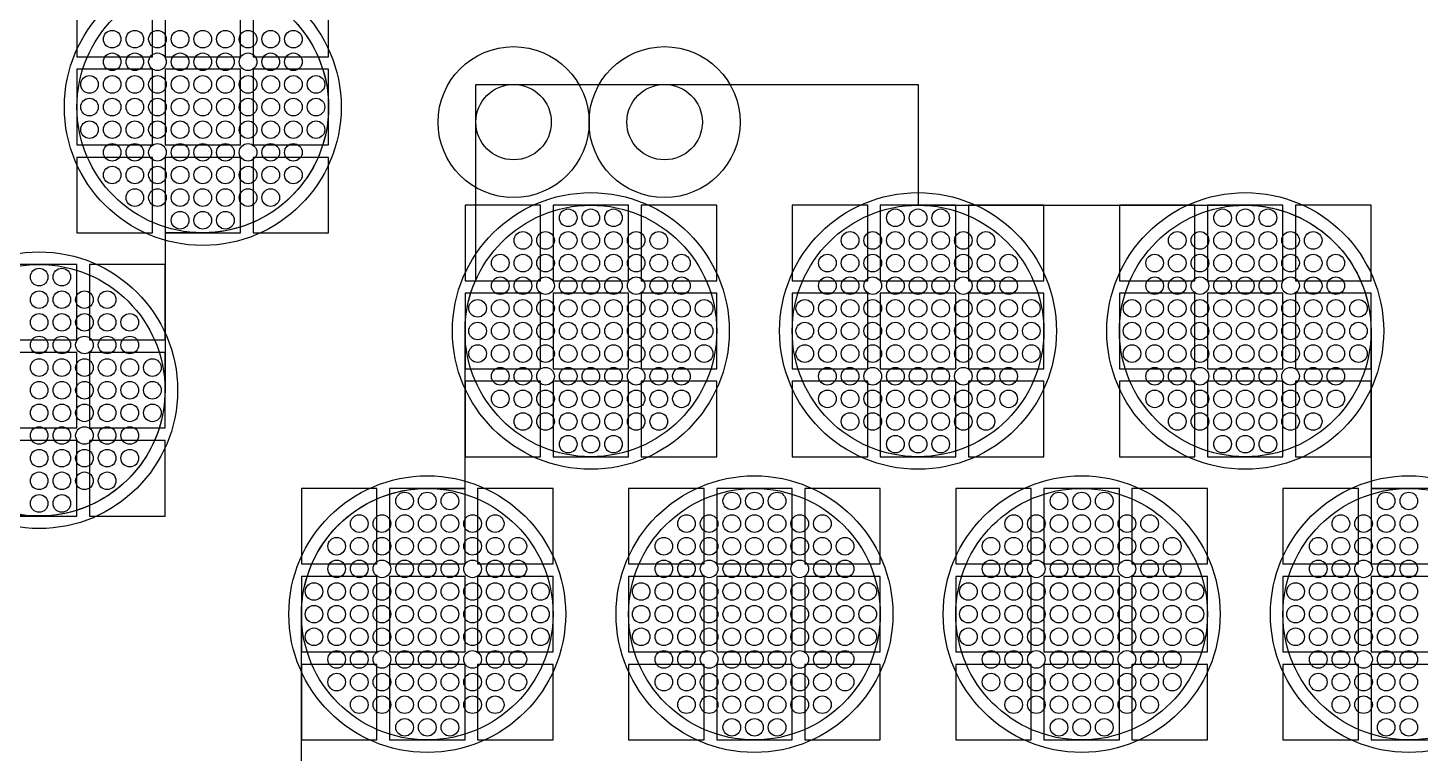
# Model space of a CAD drawing. Extents: x -49 to 54, y -38 to 38.
# Drawn here: x 20.95 to 26.48, y 2.14 to 5.03 of the extents above; entities that cross this region are included whole.
import ezdxf

# ---------------------------------------------------------------- set-up
doc = ezdxf.new("R2010")
doc.units = 0
for name, color, linetype in [('ADHESIVE_VIA_OPENINGS', 30, 'CONTINUOUS'), ('BACK_LAYER', 5, 'CONTINUOUS'), ('COND_LAYER_LOWER_ELECTRODE', 6, 'CONTINUOUS'), ('CONDUCTIVE_LAYER_BACK_LAYER', 2, 'CONTINUOUS'), ('EMITTER', 3, 'CONTINUOUS'), ('LOWER_ELECTRODE', 1, 'CONTINUOUS'), ('SUBSTRATE_VIA', 4, 'CONTINUOUS')]:
    doc.layers.add(name, color=color, linetype=linetype)

msp = doc.modelspace()

# ---------------------------------------------------------------- linework, layer by layer
at = {"layer": 'ADHESIVE_VIA_OPENINGS'}
for centre in [(22.8814, 4.6529), (23.4814, 4.6529)]:
    msp.add_circle(centre, 0.3, dxfattribs=at)
at = {"layer": 'BACK_LAYER'}
for points in [[(21.1465, 4.9128), (21.4465, 4.9128), (21.4465, 5.2128), (21.1465, 5.2128)], [(21.4965, 4.9128), (21.7965, 4.9128), (21.7965, 5.2128), (21.4965, 5.2128)], [(21.8465, 4.9128), (22.1465, 4.9128), (22.1465, 5.2128), (21.8465, 5.2128)], [(21.1465, 4.5628), (21.4465, 4.5628), (21.4465, 4.8628), (21.1465, 4.8628)], [(21.4965, 4.5628), (21.7965, 4.5628), (21.7965, 4.8628), (21.4965, 4.8628)], [(21.8465, 4.5628), (22.1465, 4.5628), (22.1465, 4.8628), (21.8465, 4.8628)], [(21.1465, 4.2128), (21.4465, 4.2128), (21.4465, 4.5128), (21.1465, 4.5128)], [(21.4965, 4.2128), (21.7965, 4.2128), (21.7965, 4.5128), (21.4965, 4.5128)], [(21.8465, 4.2128), (22.1465, 4.2128), (22.1465, 4.5128), (21.8465, 4.5128)], [(22.6884, 4.0226), (22.9884, 4.0226), (22.9884, 4.3226), (22.6884, 4.3226)], [(23.0384, 4.0226), (23.3384, 4.0226), (23.3384, 4.3226), (23.0384, 4.3226)], [(23.3884, 4.0226), (23.6884, 4.0226), (23.6884, 4.3226), (23.3884, 4.3226)], [(23.9884, 4.0226), (24.2884, 4.0226), (24.2884, 4.3226), (23.9884, 4.3226)], [(24.3384, 4.0226), (24.6384, 4.0226), (24.6384, 4.3226), (24.3384, 4.3226)], [(24.6884, 4.0226), (24.9884, 4.0226), (24.9884, 4.3226), (24.6884, 4.3226)], [(25.2884, 4.0226), (25.5884, 4.0226), (25.5884, 4.3226), (25.2884, 4.3226)], [(25.6384, 4.0226), (25.9384, 4.0226), (25.9384, 4.3226), (25.6384, 4.3226)], [(25.9884, 4.0226), (26.2884, 4.0226), (26.2884, 4.3226), (25.9884, 4.3226)], [(20.8465, 3.787), (21.1465, 3.787), (21.1465, 4.087), (20.8465, 4.087)], [(21.1965, 3.787), (21.4965, 3.787), (21.4965, 4.087), (21.1965, 4.087)], [(22.6884, 3.6726), (22.9884, 3.6726), (22.9884, 3.9726), (22.6884, 3.9726)], [(23.0384, 3.6726), (23.3384, 3.6726), (23.3384, 3.9726), (23.0384, 3.9726)], [(23.3884, 3.6726), (23.6884, 3.6726), (23.6884, 3.9726), (23.3884, 3.9726)], [(23.9884, 3.6726), (24.2884, 3.6726), (24.2884, 3.9726), (23.9884, 3.9726)], [(24.3384, 3.6726), (24.6384, 3.6726), (24.6384, 3.9726), (24.3384, 3.9726)], [(24.6884, 3.6726), (24.9884, 3.6726), (24.9884, 3.9726), (24.6884, 3.9726)], [(25.2884, 3.6726), (25.5884, 3.6726), (25.5884, 3.9726), (25.2884, 3.9726)], [(25.6384, 3.6726), (25.9384, 3.6726), (25.9384, 3.9726), (25.6384, 3.9726)], [(25.9884, 3.6726), (26.2884, 3.6726), (26.2884, 3.9726), (25.9884, 3.9726)], [(20.8465, 3.437), (21.1465, 3.437), (21.1465, 3.737), (20.8465, 3.737)], [(21.1965, 3.437), (21.4965, 3.437), (21.4965, 3.737), (21.1965, 3.737)], [(22.6884, 3.3226), (22.9884, 3.3226), (22.9884, 3.6226), (22.6884, 3.6226)], [(23.0384, 3.3226), (23.3384, 3.3226), (23.3384, 3.6226), (23.0384, 3.6226)], [(23.3884, 3.3226), (23.6884, 3.3226), (23.6884, 3.6226), (23.3884, 3.6226)], [(23.9884, 3.3226), (24.2884, 3.3226), (24.2884, 3.6226), (23.9884, 3.6226)], [(24.3384, 3.3226), (24.6384, 3.3226), (24.6384, 3.6226), (24.3384, 3.6226)], [(24.6884, 3.3226), (24.9884, 3.3226), (24.9884, 3.6226), (24.6884, 3.6226)], [(25.2884, 3.3226), (25.5884, 3.3226), (25.5884, 3.6226), (25.2884, 3.6226)], [(25.6384, 3.3226), (25.9384, 3.3226), (25.9384, 3.6226), (25.6384, 3.6226)], [(25.9884, 3.3226), (26.2884, 3.3226), (26.2884, 3.6226), (25.9884, 3.6226)], [(20.8465, 3.087), (21.1465, 3.087), (21.1465, 3.387), (20.8465, 3.387)], [(21.1965, 3.087), (21.4965, 3.087), (21.4965, 3.387), (21.1965, 3.387)], [(22.0384, 2.8968), (22.3384, 2.8968), (22.3384, 3.1968), (22.0384, 3.1968)], [(22.3884, 2.8968), (22.6884, 2.8968), (22.6884, 3.1968), (22.3884, 3.1968)], [(22.7384, 2.8968), (23.0384, 2.8968), (23.0384, 3.1968), (22.7384, 3.1968)], [(23.3384, 2.8968), (23.6384, 2.8968), (23.6384, 3.1968), (23.3384, 3.1968)], [(23.6884, 2.8968), (23.9884, 2.8968), (23.9884, 3.1968), (23.6884, 3.1968)], [(24.0384, 2.8968), (24.3384, 2.8968), (24.3384, 3.1968), (24.0384, 3.1968)], [(24.6384, 2.8968), (24.9384, 2.8968), (24.9384, 3.1968), (24.6384, 3.1968)], [(24.9884, 2.8968), (25.2884, 2.8968), (25.2884, 3.1968), (24.9884, 3.1968)], [(25.3384, 2.8968), (25.6384, 2.8968), (25.6384, 3.1968), (25.3384, 3.1968)], [(25.9384, 2.8968), (26.2384, 2.8968), (26.2384, 3.1968), (25.9384, 3.1968)], [(26.2884, 2.8968), (26.5884, 2.8968), (26.5884, 3.1968), (26.2884, 3.1968)], [(22.0384, 2.5468), (22.3384, 2.5468), (22.3384, 2.8468), (22.0384, 2.8468)], [(22.3884, 2.5468), (22.6884, 2.5468), (22.6884, 2.8468), (22.3884, 2.8468)], [(22.7384, 2.5468), (23.0384, 2.5468), (23.0384, 2.8468), (22.7384, 2.8468)], [(23.3384, 2.5468), (23.6384, 2.5468), (23.6384, 2.8468), (23.3384, 2.8468)], [(23.6884, 2.5468), (23.9884, 2.5468), (23.9884, 2.8468), (23.6884, 2.8468)], [(24.0384, 2.5468), (24.3384, 2.5468), (24.3384, 2.8468), (24.0384, 2.8468)], [(24.6384, 2.5468), (24.9384, 2.5468), (24.9384, 2.8468), (24.6384, 2.8468)], [(24.9884, 2.5468), (25.2884, 2.5468), (25.2884, 2.8468), (24.9884, 2.8468)], [(25.3384, 2.5468), (25.6384, 2.5468), (25.6384, 2.8468), (25.3384, 2.8468)], [(25.9384, 2.5468), (26.2384, 2.5468), (26.2384, 2.8468), (25.9384, 2.8468)], [(26.2884, 2.5468), (26.5884, 2.5468), (26.5884, 2.8468), (26.2884, 2.8468)], [(22.0384, 2.1968), (22.3384, 2.1968), (22.3384, 2.4968), (22.0384, 2.4968)], [(22.3884, 2.1968), (22.6884, 2.1968), (22.6884, 2.4968), (22.3884, 2.4968)], [(22.7384, 2.1968), (23.0384, 2.1968), (23.0384, 2.4968), (22.7384, 2.4968)], [(23.3384, 2.1968), (23.6384, 2.1968), (23.6384, 2.4968), (23.3384, 2.4968)], [(23.6884, 2.1968), (23.9884, 2.1968), (23.9884, 2.4968), (23.6884, 2.4968)], [(24.0384, 2.1968), (24.3384, 2.1968), (24.3384, 2.4968), (24.0384, 2.4968)], [(24.6384, 2.1968), (24.9384, 2.1968), (24.9384, 2.4968), (24.6384, 2.4968)], [(24.9884, 2.1968), (25.2884, 2.1968), (25.2884, 2.4968), (24.9884, 2.4968)], [(25.3384, 2.1968), (25.6384, 2.1968), (25.6384, 2.4968), (25.3384, 2.4968)], [(25.9384, 2.1968), (26.2384, 2.1968), (26.2384, 2.4968), (25.9384, 2.4968)], [(26.2884, 2.1968), (26.5884, 2.1968), (26.5884, 2.4968), (26.2884, 2.4968)]]:
    msp.add_lwpolyline(points, close=True, dxfattribs=at)
at = {"layer": 'COND_LAYER_LOWER_ELECTRODE'}
for centre in [(21.6465, 4.7128), (23.1884, 3.8226), (24.4884, 3.8226), (25.7884, 3.8226), (20.9965, 3.587), (22.5384, 2.6968), (23.8384, 2.6968), (25.1384, 2.6968), (26.4384, 2.6968)]:
    msp.add_circle(centre, 0.55, dxfattribs=at)
at = {"layer": 'CONDUCTIVE_LAYER_BACK_LAYER'}
for points in [[(22.0238, 5.0409), (22.0365, 5.0256), (22.0487, 5.0099), (22.0602, 4.9937), (22.071, 4.977), (22.0812, 4.9599), (22.0906, 4.9424), (22.0994, 4.9246), (22.1075, 4.9064), (22.1148, 4.8879), (22.1214, 4.8692), (22.1273, 4.8502), (22.1323, 4.831), (22.1367, 4.8116), (22.1402, 4.792), (22.143, 4.7723), (22.1449, 4.7525), (22.1461, 4.7327), (22.1465, 4.7128), (22.1461, 4.6929), (22.1449, 4.6731), (22.143, 4.6533), (22.1402, 4.6336), (22.1367, 4.614), (22.1323, 4.5946), (22.1273, 4.5754), (22.1214, 4.5564), (22.1148, 4.5376), (22.1075, 4.5192), (22.0994, 4.501), (22.0906, 4.4831), (22.0812, 4.4657), (22.071, 4.4486), (22.0602, 4.4319), (22.0487, 4.4157), (22.0365, 4.3999), (22.0238, 4.3847), (22.0104, 4.3699), (21.9965, 4.3557), (21.9821, 4.3421), (21.9671, 4.3291), (21.9515, 4.3166), (21.9356, 4.3048), (21.9191, 4.2936), (21.9022, 4.2831), (21.8849, 4.2733), (21.8673, 4.2642), (21.8493, 4.2557), (21.8309, 4.248), (21.8123, 4.2411), (21.7934, 4.2349), (21.7743, 4.2294), (21.755, 4.2247), (21.7355, 4.2208), (21.7159, 4.2176), (21.6961, 4.2153), (21.6763, 4.2137), (21.6564, 4.2129), (21.4965, 4.2129), (21.4965, 3.587), (21.4961, 3.5671), (21.4949, 3.5472), (21.493, 3.5274), (21.4902, 3.5078), (21.4867, 3.4882), (21.4823, 3.4688), (21.4773, 3.4496), (21.4714, 3.4306), (21.4648, 3.4118), (21.4575, 3.3933), (21.4494, 3.3751), (21.4406, 3.3573), (21.4312, 3.3398), (21.421, 3.3227), (21.4102, 3.3061), (21.3987, 3.2899), (21.3865, 3.2741), (21.3738, 3.2588), (21.3604, 3.2441), (21.3465, 3.2299), (21.3321, 3.2163), (21.3171, 3.2032), (21.3015, 3.1908), (21.2856, 3.179), (21.2691, 3.1678), (21.2522, 3.1573), (21.2349, 3.1475), (21.2173, 3.1383), (21.1993, 3.1299), (21.1809, 3.1222), (21.1623, 3.1152), (21.1434, 3.109), (21.1243, 3.1036), (21.105, 3.0989), (21.0855, 3.0949), (21.0659, 3.0918), (21.0461, 3.0894), (21.0263, 3.0878), (21.0064, 3.0871), (20.8465, 3.0871)], [(22.0384, 2.0708), (22.0384, 2.6968), (22.0388, 2.7166), (22.0399, 2.7365), (22.0419, 2.7563), (22.0447, 2.776), (22.0482, 2.7955), (22.0525, 2.8149), (22.0576, 2.8342), (22.0635, 2.8532), (22.07, 2.8719), (22.0774, 2.8904), (22.0854, 2.9086), (22.0942, 2.9264), (22.1037, 2.9439), (22.1139, 2.961), (22.1247, 2.9776), (22.1362, 2.9939), (22.1483, 3.0096), (22.1611, 3.0249), (22.1744, 3.0396), (22.1883, 3.0538), (22.2028, 3.0674), (22.2178, 3.0805), (22.2333, 3.0929), (22.2493, 3.1047), (22.2658, 3.1159), (22.2826, 3.1264), (22.2999, 3.1362), (22.3176, 3.1454), (22.3356, 3.1538), (22.3539, 3.1615), (22.3726, 3.1685), (22.3914, 3.1747), (22.4106, 3.1802), (22.4299, 3.1849), (22.4494, 3.1888), (22.469, 3.1919), (22.4887, 3.1943), (22.5086, 3.1959), (22.5284, 3.1967), (22.6884, 3.1967), (22.6884, 3.8226), (22.6888, 3.8425), (22.6899, 3.8623), (22.6919, 3.8821), (22.6947, 3.9018), (22.6982, 3.9214), (22.7025, 3.9408), (22.7076, 3.96), (22.7135, 3.979), (22.72, 3.9978), (22.7274, 4.0162), (22.7314, 4.0254), (22.7314, 4.8029), (24.4884, 4.8029), (24.4884, 4.3225), (25.7983, 4.3225), (25.8182, 4.3217), (25.838, 4.3201), (25.8577, 4.3178), (25.8774, 4.3146), (25.8969, 4.3107), (25.9162, 4.306), (25.9353, 4.3005), (25.9542, 4.2943), (25.9728, 4.2873), (25.9911, 4.2796), (26.0091, 4.2712), (26.0268, 4.2621), (26.0441, 4.2523), (26.061, 4.2417), (26.0774, 4.2306), (26.0934, 4.2188), (26.1089, 4.2063), (26.1239, 4.1933), (26.1384, 4.1796), (26.1523, 4.1654), (26.1656, 4.1507), (26.1784, 4.1354), (26.1905, 4.1197), (26.202, 4.1035), (26.2129, 4.0868), (26.223, 4.0697), (26.2325, 4.0522), (26.2413, 4.0344), (26.2493, 4.0162), (26.2567, 3.9978), (26.2633, 3.979), (26.2691, 3.96), (26.2742, 3.9408), (26.2785, 3.9214), (26.2821, 3.9018), (26.2848, 3.8821), (26.2868, 3.8623), (26.288, 3.8425), (26.2884, 3.8226), (26.2884, 3.1967), (26.4483, 3.1967), (26.4682, 3.1959), (26.488, 3.1943)]]:
    msp.add_lwpolyline(points, dxfattribs=at)
at = {"layer": 'EMITTER'}
for centre in [(21.6465, 4.7128), (23.1884, 3.8226), (24.4884, 3.8226), (25.7884, 3.8226), (20.9965, 3.587), (22.5384, 2.6968), (23.8384, 2.6968), (25.1384, 2.6968), (26.4384, 2.6968)]:
    msp.add_circle(centre, 0.5, dxfattribs=at)
at = {"layer": 'LOWER_ELECTRODE'}
for centre in [(21.2865, 4.9828), (21.3765, 4.9828), (21.4665, 4.9828), (21.5565, 4.9828), (21.6465, 4.9828), (21.7365, 4.9828), (21.8265, 4.9828), (21.9165, 4.9828), (22.0065, 4.9828), (21.2865, 4.8928), (21.3765, 4.8928), (21.4665, 4.8928), (21.5565, 4.8928), (21.6465, 4.8928), (21.7365, 4.8928), (21.8265, 4.8928), (21.9165, 4.8928), (22.0065, 4.8928), (21.1965, 4.8028), (21.2865, 4.8028), (21.3765, 4.8028), (21.4665, 4.8028), (21.5565, 4.8028), (21.6465, 4.8028), (21.7365, 4.8028), (21.8265, 4.8028), (21.9165, 4.8028), (22.0065, 4.8028), (22.0965, 4.8028), (21.1965, 4.7128), (21.2865, 4.7128), (21.3765, 4.7128), (21.4665, 4.7128), (21.5565, 4.7128), (21.6465, 4.7128), (21.7365, 4.7128), (21.8265, 4.7128), (21.9165, 4.7128), (22.0065, 4.7128), (22.0965, 4.7128), (21.1965, 4.6228), (21.2865, 4.6228), (21.3765, 4.6228), (21.4665, 4.6228), (21.5565, 4.6228), (21.6465, 4.6228), (21.7365, 4.6228), (21.8265, 4.6228), (21.9165, 4.6228), (22.0065, 4.6228), (22.0965, 4.6228), (21.2865, 4.5328), (21.3765, 4.5328), (21.4665, 4.5328), (21.5565, 4.5328), (21.6465, 4.5328), (21.7365, 4.5328), (21.8265, 4.5328), (21.9165, 4.5328), (22.0065, 4.5328), (21.2865, 4.4428), (21.3765, 4.4428), (21.4665, 4.4428), (21.5565, 4.4428), (21.6465, 4.4428), (21.7365, 4.4428), (21.8265, 4.4428), (21.9165, 4.4428), (22.0065, 4.4428), (21.3765, 4.3528), (21.4665, 4.3528), (21.5565, 4.3528), (21.6465, 4.3528), (21.7365, 4.3528), (21.8265, 4.3528), (21.9165, 4.3528), (21.5565, 4.2628), (21.6465, 4.2628), (21.7365, 4.2628), (23.0984, 4.2726), (23.1884, 4.2726), (23.2784, 4.2726), (24.3984, 4.2726), (24.4884, 4.2726), (24.5784, 4.2726), (25.6984, 4.2726), (25.7884, 4.2726), (25.8784, 4.2726), (22.9184, 4.1826), (23.0084, 4.1826), (23.0984, 4.1826), (23.1884, 4.1826), (23.2784, 4.1826), (23.3684, 4.1826), (23.4584, 4.1826), (24.2184, 4.1826), (24.3084, 4.1826), (24.3984, 4.1826), (24.4884, 4.1826), (24.5784, 4.1826), (24.6684, 4.1826), (24.7584, 4.1826), (25.5184, 4.1826), (25.6084, 4.1826), (25.6984, 4.1826), (25.7884, 4.1826), (25.8784, 4.1826), (25.9684, 4.1826), (26.0584, 4.1826), (22.8284, 4.0926), (22.9184, 4.0926), (23.0084, 4.0926), (23.0984, 4.0926), (23.1884, 4.0926), (23.2784, 4.0926), (23.3684, 4.0926), (23.4584, 4.0926), (23.5484, 4.0926), (24.1284, 4.0926), (24.2184, 4.0926), (24.3084, 4.0926), (24.3984, 4.0926), (24.4884, 4.0926), (24.5784, 4.0926), (24.6684, 4.0926), (24.7584, 4.0926), (24.8484, 4.0926), (25.4284, 4.0926), (25.5184, 4.0926), (25.6084, 4.0926), (25.6984, 4.0926), (25.7884, 4.0926), (25.8784, 4.0926), (25.9684, 4.0926), (26.0584, 4.0926), (26.1484, 4.0926), (20.9965, 4.037), (21.0865, 4.037), (22.8284, 4.0026), (22.9184, 4.0026), (23.0084, 4.0026), (23.0984, 4.0026), (23.1884, 4.0026), (23.2784, 4.0026), (23.3684, 4.0026), (23.4584, 4.0026), (23.5484, 4.0026), (24.1284, 4.0026), (24.2184, 4.0026), (24.3084, 4.0026), (24.3984, 4.0026), (24.4884, 4.0026), (24.5784, 4.0026), (24.6684, 4.0026), (24.7584, 4.0026), (24.8484, 4.0026), (25.4284, 4.0026), (25.5184, 4.0026), (25.6084, 4.0026), (25.6984, 4.0026), (25.7884, 4.0026), (25.8784, 4.0026), (25.9684, 4.0026), (26.0584, 4.0026), (26.1484, 4.0026), (20.9965, 3.947), (21.0865, 3.947), (21.1765, 3.947), (21.2665, 3.947), (22.7384, 3.9126), (22.8284, 3.9126), (22.9184, 3.9126), (23.0084, 3.9126), (23.0984, 3.9126), (23.1884, 3.9126), (23.2784, 3.9126), (23.3684, 3.9126), (23.4584, 3.9126), (23.5484, 3.9126), (23.6384, 3.9126), (24.0384, 3.9126), (24.1284, 3.9126), (24.2184, 3.9126), (24.3084, 3.9126), (24.3984, 3.9126), (24.4884, 3.9126), (24.5784, 3.9126), (24.6684, 3.9126), (24.7584, 3.9126), (24.8484, 3.9126), (24.9384, 3.9126), (25.3384, 3.9126), (25.4284, 3.9126), (25.5184, 3.9126), (25.6084, 3.9126), (25.6984, 3.9126), (25.7884, 3.9126), (25.8784, 3.9126), (25.9684, 3.9126), (26.0584, 3.9126), (26.1484, 3.9126), (26.2384, 3.9126), (20.9965, 3.857), (21.0865, 3.857), (21.1765, 3.857), (21.2665, 3.857), (21.3565, 3.857), (22.7384, 3.8226), (22.8284, 3.8226), (22.9184, 3.8226), (23.0084, 3.8226), (23.0984, 3.8226), (23.1884, 3.8226), (23.2784, 3.8226), (23.3684, 3.8226), (23.4584, 3.8226), (23.5484, 3.8226), (23.6384, 3.8226), (24.0384, 3.8226), (24.1284, 3.8226), (24.2184, 3.8226), (24.3084, 3.8226), (24.3984, 3.8226), (24.4884, 3.8226), (24.5784, 3.8226), (24.6684, 3.8226), (24.7584, 3.8226), (24.8484, 3.8226), (24.9384, 3.8226), (25.3384, 3.8226), (25.4284, 3.8226), (25.5184, 3.8226), (25.6084, 3.8226), (25.6984, 3.8226), (25.7884, 3.8226), (25.8784, 3.8226), (25.9684, 3.8226), (26.0584, 3.8226), (26.1484, 3.8226), (26.2384, 3.8226), (20.9965, 3.767), (21.0865, 3.767), (21.1765, 3.767), (21.2665, 3.767), (21.3565, 3.767), (22.7384, 3.7326), (22.8284, 3.7326), (22.9184, 3.7326), (23.0084, 3.7326), (23.0984, 3.7326), (23.1884, 3.7326), (23.2784, 3.7326), (23.3684, 3.7326), (23.4584, 3.7326), (23.5484, 3.7326), (23.6384, 3.7326), (24.0384, 3.7326), (24.1284, 3.7326), (24.2184, 3.7326), (24.3084, 3.7326), (24.3984, 3.7326), (24.4884, 3.7326), (24.5784, 3.7326), (24.6684, 3.7326), (24.7584, 3.7326), (24.8484, 3.7326), (24.9384, 3.7326), (25.3384, 3.7326), (25.4284, 3.7326), (25.5184, 3.7326), (25.6084, 3.7326), (25.6984, 3.7326), (25.7884, 3.7326), (25.8784, 3.7326), (25.9684, 3.7326), (26.0584, 3.7326), (26.1484, 3.7326), (26.2384, 3.7326), (20.9965, 3.677), (21.0865, 3.677), (21.1765, 3.677), (21.2665, 3.677), (21.3565, 3.677), (21.4465, 3.677), (22.8284, 3.6426), (22.9184, 3.6426), (23.0084, 3.6426), (23.0984, 3.6426), (23.1884, 3.6426), (23.2784, 3.6426), (23.3684, 3.6426), (23.4584, 3.6426), (23.5484, 3.6426), (24.1284, 3.6426), (24.2184, 3.6426), (24.3084, 3.6426), (24.3984, 3.6426), (24.4884, 3.6426), (24.5784, 3.6426), (24.6684, 3.6426), (24.7584, 3.6426), (24.8484, 3.6426), (25.4284, 3.6426), (25.5184, 3.6426), (25.6084, 3.6426), (25.6984, 3.6426), (25.7884, 3.6426), (25.8784, 3.6426), (25.9684, 3.6426), (26.0584, 3.6426), (26.1484, 3.6426), (20.9965, 3.587), (21.0865, 3.587), (21.1765, 3.587), (21.2665, 3.587), (21.3565, 3.587), (21.4465, 3.587), (22.8284, 3.5526), (22.9184, 3.5526), (23.0084, 3.5526), (23.0984, 3.5526), (23.1884, 3.5526), (23.2784, 3.5526), (23.3684, 3.5526), (23.4584, 3.5526), (23.5484, 3.5526), (24.1284, 3.5526), (24.2184, 3.5526), (24.3084, 3.5526), (24.3984, 3.5526), (24.4884, 3.5526), (24.5784, 3.5526), (24.6684, 3.5526), (24.7584, 3.5526), (24.8484, 3.5526), (25.4284, 3.5526), (25.5184, 3.5526), (25.6084, 3.5526), (25.6984, 3.5526), (25.7884, 3.5526), (25.8784, 3.5526), (25.9684, 3.5526), (26.0584, 3.5526), (26.1484, 3.5526), (20.9965, 3.497), (21.0865, 3.497), (21.1765, 3.497), (21.2665, 3.497), (21.3565, 3.497), (21.4465, 3.497), (22.9184, 3.4626), (23.0084, 3.4626), (23.0984, 3.4626), (23.1884, 3.4626), (23.2784, 3.4626), (23.3684, 3.4626), (23.4584, 3.4626), (24.2184, 3.4626), (24.3084, 3.4626), (24.3984, 3.4626), (24.4884, 3.4626), (24.5784, 3.4626), (24.6684, 3.4626), (24.7584, 3.4626), (25.5184, 3.4626), (25.6084, 3.4626), (25.6984, 3.4626), (25.7884, 3.4626), (25.8784, 3.4626), (25.9684, 3.4626), (26.0584, 3.4626), (20.9965, 3.407), (21.0865, 3.407), (21.1765, 3.407), (21.2665, 3.407), (21.3565, 3.407), (23.0984, 3.3726), (23.1884, 3.3726), (23.2784, 3.3726), (24.3984, 3.3726), (24.4884, 3.3726), (24.5784, 3.3726), (25.6984, 3.3726), (25.7884, 3.3726), (25.8784, 3.3726), (20.9965, 3.317), (21.0865, 3.317), (21.1765, 3.317), (21.2665, 3.317), (21.3565, 3.317), (20.9965, 3.227), (21.0865, 3.227), (21.1765, 3.227), (21.2665, 3.227), (20.9965, 3.137), (21.0865, 3.137), (22.4484, 3.1468), (22.5384, 3.1468), (22.6284, 3.1468), (23.7484, 3.1468), (23.8384, 3.1468), (23.9284, 3.1468), (25.0484, 3.1468), (25.1384, 3.1468), (25.2284, 3.1468), (26.3484, 3.1468), (26.4384, 3.1468), (22.2684, 3.0568), (22.3584, 3.0568), (22.4484, 3.0568), (22.5384, 3.0568), (22.6284, 3.0568), (22.7184, 3.0568), (22.8084, 3.0568), (23.5684, 3.0568), (23.6584, 3.0568), (23.7484, 3.0568), (23.8384, 3.0568), (23.9284, 3.0568), (24.0184, 3.0568), (24.1084, 3.0568), (24.8684, 3.0568), (24.9584, 3.0568), (25.0484, 3.0568), (25.1384, 3.0568), (25.2284, 3.0568), (25.3184, 3.0568), (25.4084, 3.0568), (26.1684, 3.0568), (26.2584, 3.0568), (26.3484, 3.0568), (26.4384, 3.0568), (22.1784, 2.9668), (22.2684, 2.9668), (22.3584, 2.9668), (22.4484, 2.9668), (22.5384, 2.9668), (22.6284, 2.9668), (22.7184, 2.9668), (22.8084, 2.9668), (22.8984, 2.9668), (23.4784, 2.9668), (23.5684, 2.9668), (23.6584, 2.9668), (23.7484, 2.9668), (23.8384, 2.9668), (23.9284, 2.9668), (24.0184, 2.9668), (24.1084, 2.9668), (24.1984, 2.9668), (24.7784, 2.9668), (24.8684, 2.9668), (24.9584, 2.9668), (25.0484, 2.9668), (25.1384, 2.9668), (25.2284, 2.9668), (25.3184, 2.9668), (25.4084, 2.9668), (25.4984, 2.9668), (26.0784, 2.9668), (26.1684, 2.9668), (26.2584, 2.9668), (26.3484, 2.9668), (26.4384, 2.9668), (22.1784, 2.8768), (22.2684, 2.8768), (22.3584, 2.8768), (22.4484, 2.8768), (22.5384, 2.8768), (22.6284, 2.8768), (22.7184, 2.8768), (22.8084, 2.8768), (22.8984, 2.8768), (23.4784, 2.8768), (23.5684, 2.8768), (23.6584, 2.8768), (23.7484, 2.8768), (23.8384, 2.8768), (23.9284, 2.8768), (24.0184, 2.8768), (24.1084, 2.8768), (24.1984, 2.8768), (24.7784, 2.8768), (24.8684, 2.8768), (24.9584, 2.8768), (25.0484, 2.8768), (25.1384, 2.8768), (25.2284, 2.8768), (25.3184, 2.8768), (25.4084, 2.8768), (25.4984, 2.8768), (26.0784, 2.8768), (26.1684, 2.8768), (26.2584, 2.8768), (26.3484, 2.8768), (26.4384, 2.8768), (22.0884, 2.7868), (22.1784, 2.7868), (22.2684, 2.7868), (22.3584, 2.7868), (22.4484, 2.7868), (22.5384, 2.7868), (22.6284, 2.7868), (22.7184, 2.7868), (22.8084, 2.7868), (22.8984, 2.7868), (22.9884, 2.7868), (23.3884, 2.7868), (23.4784, 2.7868), (23.5684, 2.7868), (23.6584, 2.7868), (23.7484, 2.7868), (23.8384, 2.7868), (23.9284, 2.7868), (24.0184, 2.7868), (24.1084, 2.7868), (24.1984, 2.7868), (24.2884, 2.7868), (24.6884, 2.7868), (24.7784, 2.7868), (24.8684, 2.7868), (24.9584, 2.7868), (25.0484, 2.7868), (25.1384, 2.7868), (25.2284, 2.7868), (25.3184, 2.7868), (25.4084, 2.7868), (25.4984, 2.7868), (25.5884, 2.7868), (25.9884, 2.7868), (26.0784, 2.7868), (26.1684, 2.7868), (26.2584, 2.7868), (26.3484, 2.7868), (26.4384, 2.7868), (22.0884, 2.6968), (22.1784, 2.6968), (22.2684, 2.6968), (22.3584, 2.6968), (22.4484, 2.6968), (22.5384, 2.6968), (22.6284, 2.6968), (22.7184, 2.6968), (22.8084, 2.6968), (22.8984, 2.6968), (22.9884, 2.6968), (23.3884, 2.6968), (23.4784, 2.6968), (23.5684, 2.6968), (23.6584, 2.6968), (23.7484, 2.6968), (23.8384, 2.6968), (23.9284, 2.6968), (24.0184, 2.6968), (24.1084, 2.6968), (24.1984, 2.6968), (24.2884, 2.6968), (24.6884, 2.6968), (24.7784, 2.6968), (24.8684, 2.6968), (24.9584, 2.6968), (25.0484, 2.6968), (25.1384, 2.6968), (25.2284, 2.6968), (25.3184, 2.6968), (25.4084, 2.6968), (25.4984, 2.6968), (25.5884, 2.6968), (25.9884, 2.6968), (26.0784, 2.6968), (26.1684, 2.6968), (26.2584, 2.6968), (26.3484, 2.6968), (26.4384, 2.6968), (22.0884, 2.6068), (22.1784, 2.6068), (22.2684, 2.6068), (22.3584, 2.6068), (22.4484, 2.6068), (22.5384, 2.6068), (22.6284, 2.6068), (22.7184, 2.6068), (22.8084, 2.6068), (22.8984, 2.6068), (22.9884, 2.6068), (23.3884, 2.6068), (23.4784, 2.6068), (23.5684, 2.6068), (23.6584, 2.6068), (23.7484, 2.6068), (23.8384, 2.6068), (23.9284, 2.6068), (24.0184, 2.6068), (24.1084, 2.6068), (24.1984, 2.6068), (24.2884, 2.6068), (24.6884, 2.6068), (24.7784, 2.6068), (24.8684, 2.6068), (24.9584, 2.6068), (25.0484, 2.6068), (25.1384, 2.6068), (25.2284, 2.6068), (25.3184, 2.6068), (25.4084, 2.6068), (25.4984, 2.6068), (25.5884, 2.6068), (25.9884, 2.6068), (26.0784, 2.6068), (26.1684, 2.6068), (26.2584, 2.6068), (26.3484, 2.6068), (26.4384, 2.6068), (22.1784, 2.5168), (22.2684, 2.5168), (22.3584, 2.5168), (22.4484, 2.5168), (22.5384, 2.5168), (22.6284, 2.5168), (22.7184, 2.5168), (22.8084, 2.5168), (22.8984, 2.5168), (23.4784, 2.5168), (23.5684, 2.5168), (23.6584, 2.5168), (23.7484, 2.5168), (23.8384, 2.5168), (23.9284, 2.5168), (24.0184, 2.5168), (24.1084, 2.5168), (24.1984, 2.5168), (24.7784, 2.5168), (24.8684, 2.5168), (24.9584, 2.5168), (25.0484, 2.5168), (25.1384, 2.5168), (25.2284, 2.5168), (25.3184, 2.5168), (25.4084, 2.5168), (25.4984, 2.5168), (26.0784, 2.5168), (26.1684, 2.5168), (26.2584, 2.5168), (26.3484, 2.5168), (26.4384, 2.5168), (22.1784, 2.4268), (22.2684, 2.4268), (22.3584, 2.4268), (22.4484, 2.4268), (22.5384, 2.4268), (22.6284, 2.4268), (22.7184, 2.4268), (22.8084, 2.4268), (22.8984, 2.4268), (23.4784, 2.4268), (23.5684, 2.4268), (23.6584, 2.4268), (23.7484, 2.4268), (23.8384, 2.4268), (23.9284, 2.4268), (24.0184, 2.4268), (24.1084, 2.4268), (24.1984, 2.4268), (24.7784, 2.4268), (24.8684, 2.4268), (24.9584, 2.4268), (25.0484, 2.4268), (25.1384, 2.4268), (25.2284, 2.4268), (25.3184, 2.4268), (25.4084, 2.4268), (25.4984, 2.4268), (26.0784, 2.4268), (26.1684, 2.4268), (26.2584, 2.4268), (26.3484, 2.4268), (26.4384, 2.4268), (22.2684, 2.3368), (22.3584, 2.3368), (22.4484, 2.3368), (22.5384, 2.3368), (22.6284, 2.3368), (22.7184, 2.3368), (22.8084, 2.3368), (23.5684, 2.3368), (23.6584, 2.3368), (23.7484, 2.3368), (23.8384, 2.3368), (23.9284, 2.3368), (24.0184, 2.3368), (24.1084, 2.3368), (24.8684, 2.3368), (24.9584, 2.3368), (25.0484, 2.3368), (25.1384, 2.3368), (25.2284, 2.3368), (25.3184, 2.3368), (25.4084, 2.3368), (26.1684, 2.3368), (26.2584, 2.3368), (26.3484, 2.3368), (26.4384, 2.3368), (22.4484, 2.2468), (22.5384, 2.2468), (22.6284, 2.2468), (23.7484, 2.2468), (23.8384, 2.2468), (23.9284, 2.2468), (25.0484, 2.2468), (25.1384, 2.2468), (25.2284, 2.2468), (26.3484, 2.2468), (26.4384, 2.2468)]:
    msp.add_circle(centre, 0.035, dxfattribs=at)
at = {"layer": 'SUBSTRATE_VIA'}
for centre in [(22.8814, 4.6529), (23.4814, 4.6529)]:
    msp.add_circle(centre, 0.15, dxfattribs=at)

doc.saveas('drawing.dxf')
